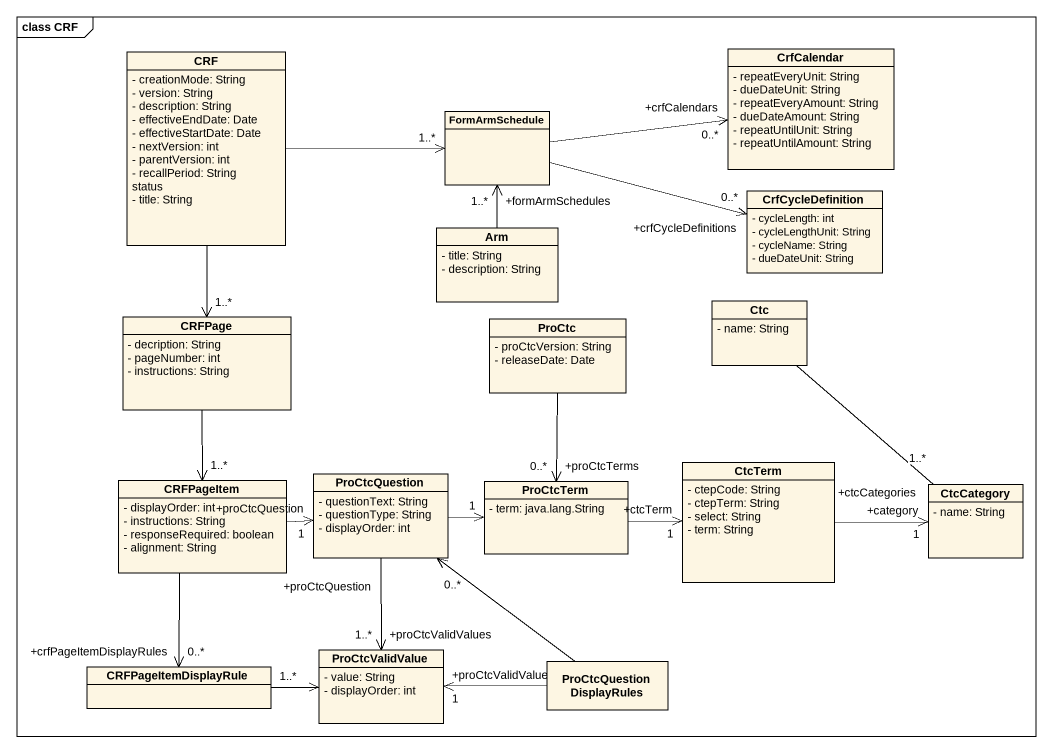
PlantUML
@startuml
mainframe class CRF
hide circle
hide empty members
skinparam classAttributeIconSize 0
class CRF {
  - creationMode: String
  - version: String
  - description: String
  - effectiveEndDate: Date
  - effectiveStartDate: Date
  - nextVersion: int
  - parentVersion: int
  - recallPeriod: String
  status
  - title: String
}
class CrfCalendar {
  - repeatEveryUnit: String
  - dueDateUnit: String
  - repeatEveryAmount: String
  - dueDateAmount: String
  - repeatUntilUnit: String
  - repeatUntilAmount: String
}
class FormArmSchedule
class CrfCycleDefinition {
  - cycleLength: int
  - cycleLengthUnit: String
  - cycleName: String
  - dueDateUnit: String
}
class Arm {
  - title: String
  - description: String
}
class Ctc {
  - name: String
}
class CRFPage {
  - decription: String
  - pageNumber: int
  - instructions: String
}
class ProCtc {
  - proCtcVersion: String
  - releaseDate: Date
}
class CRFPageItem {
  - displayOrder: int
  - instructions: String
  - responseRequired: boolean
  - alignment: String
}
class ProCtcQuestion {
  - questionText: String
  - questionType: String
  - displayOrder: int
}
class ProCtcTerm {
  - term: java.lang.String
}
class CtcTerm {
  - ctepCode: String
  - ctepTerm: String
  - select: String
  - term: String
}
class CtcCategory {
  - name: String
}
class CRFPageItemDisplayRule
class ProCtcValidValue {
  - value: String
  - displayOrder: int
}
class ProCtcQuestionDisplayRules
CRF -right-> "1..*" FormArmSchedule
CRF --> "1..*" CRFPage
FormArmSchedule -right-> "+crfCalendars\n0..*" CrfCalendar
FormArmSchedule -right-> "+crfCycleDefinitions\n0..*" CrfCycleDefinition
Arm -up-> "+formArmSchedules\n1..*" FormArmSchedule
Ctc -- "+ctcCategories\n1..*" CtcCategory
CRFPage --> "1..*" CRFPageItem
ProCtc --> "+proCtcTerms\n0..*" ProCtcTerm
CRFPageItem -right-> "+proCtcQuestion\n1" ProCtcQuestion
CRFPageItem --> "+crfPageItemDisplayRules\n0..*" CRFPageItemDisplayRule
ProCtcQuestion -right-> "1" ProCtcTerm
ProCtcQuestion "+proCtcQuestion" --> "+proCtcValidValues\n1..*" ProCtcValidValue
ProCtcTerm -right-> "+ctcTerm\n1" CtcTerm
CtcTerm -right-> "+category\n1" CtcCategory
CRFPageItemDisplayRule "1..*" -right-> ProCtcValidValue
ProCtcQuestionDisplayRules -up-> "0..*" ProCtcQuestion
ProCtcQuestionDisplayRules -left-> "+proCtcValidValue\n1" ProCtcValidValue
@enduml
